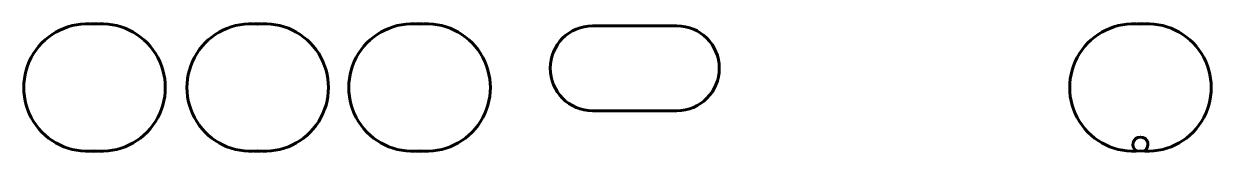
# Model space of a CAD drawing. Header units: millimetres. Extents: x -86 to 82, y -12 to 6.
import ezdxf

# ---------------------------------------------------------------- set-up
doc = ezdxf.new("R2010")
doc.units = ezdxf.units.MM
doc.linetypes.add('K5LT_BASIC', pattern=[0])
doc.layers.add('Системный слой', color=7, linetype='Continuous')

msp = doc.modelspace()

# ---------------------------------------------------------------- linework, layer by layer
at = {"layer": 'Системный слой', "color": 150, "linetype": 'K5LT_BASIC', "lineweight": 60, "true_color": 0x0080ff}
for p, q in [((-5.93, 6), (6, 6)), ((-5.93, -6), (6, -6))]:
    msp.add_line(p, q, dxfattribs=at)
for centre, radius, start, end in [((-77.43, -2.72), 9, 83.5253, 276.4747), ((-76.42, -2.72), 9, 86.746, 93.2103), ((-75.4, -2.72), 9, 263.4813, 96.5187), ((-54.34, -2.72), 9, 83.5253, 276.4747), ((-53.33, -2.72), 9, 86.746, 93.2103), ((-52.31, -2.72), 9, 263.4813, 96.5187), ((-31.43, -2.72), 9, 83.5253, 276.4747), ((-30.42, -2.72), 9, 86.746, 93.2103), ((-29.4, -2.72), 9, 263.4813, 96.5187), ((-5.93, 0), 6, 90, 270), ((6, 0), 6, 270, 90), ((70.58, -2.72), 9, 83.5253, 276.4747), ((71.59, -2.72), 9, 86.746, 93.2103), ((72.61, -2.72), 9, 263.4813, 96.5187), ((0, 0), 6, 270, 270.7589), ((71.59, -10.77), 1.06, 298.692, 241.3518), ((-76.42, -2.72), 9, 266.7897, 273.254), ((-53.33, -2.72), 9, 266.7897, 273.254), ((-30.42, -2.72), 9, 266.7897, 273.254)]:
    msp.add_arc(centre, radius, start, end, dxfattribs=at)

doc.saveas('drawing.dxf')
